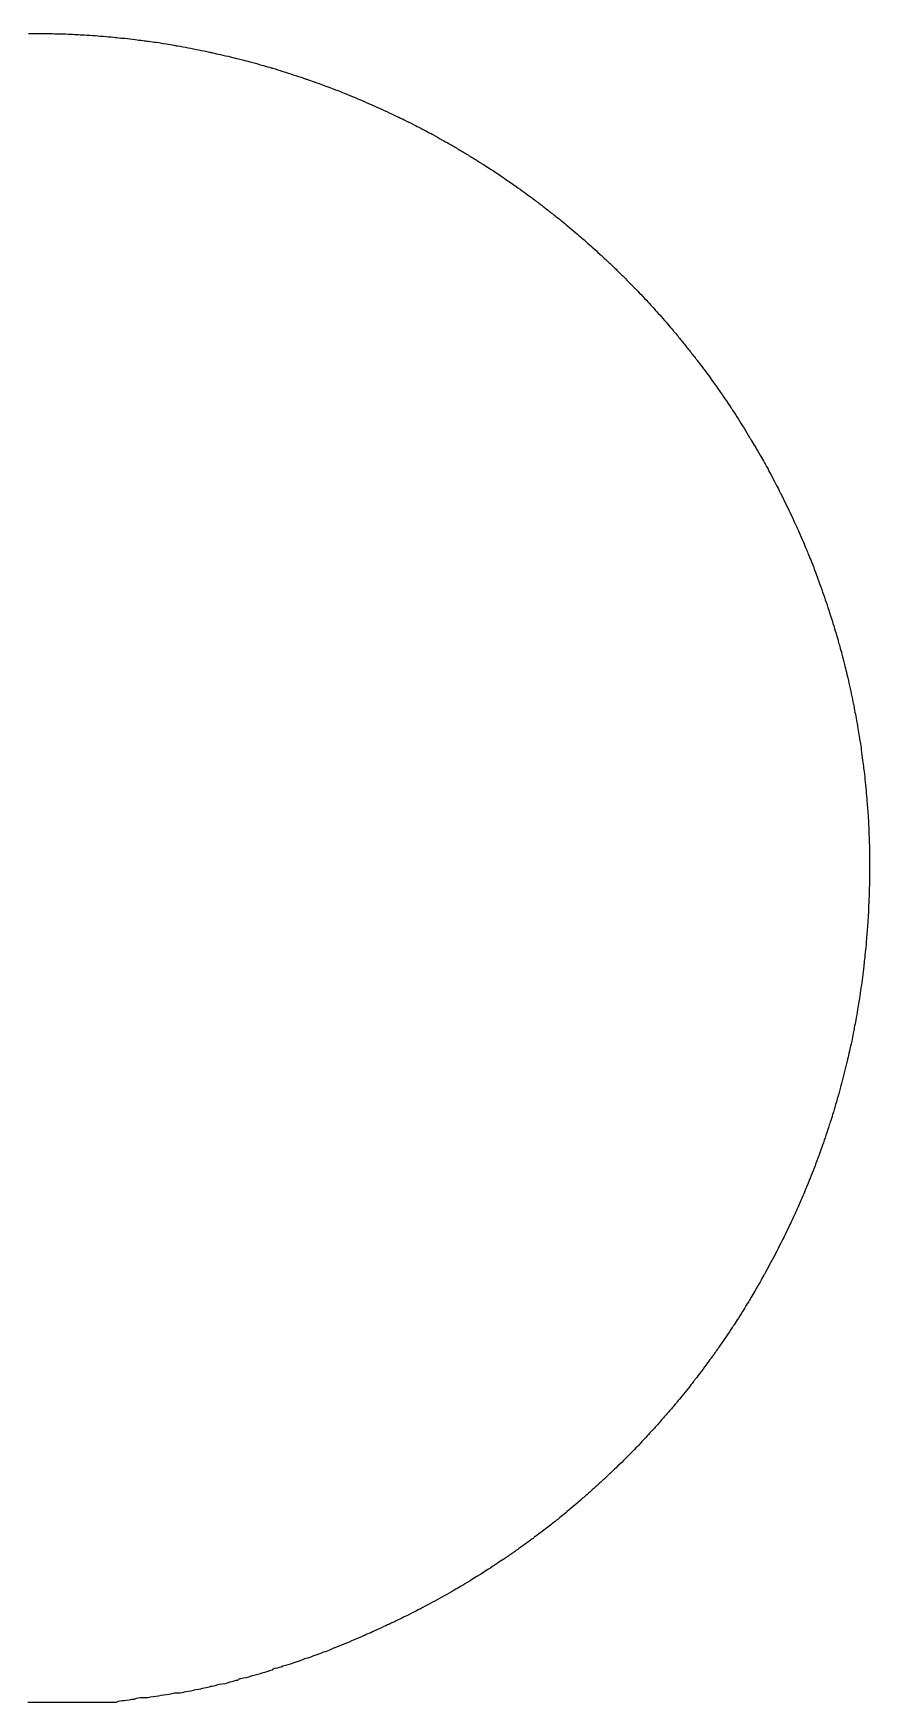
# Model space of a CAD drawing. Extents: x -49 to 228, y 26 to 250.
# Drawn here: x 81.066 to 82.563, y 30.906 to 33.898 of the extents above; entities that cross this region are included whole.
import ezdxf

# ---------------------------------------------------------------- set-up
doc = ezdxf.new("R2010")
doc.units = 0
doc.layers.add('Ebene_1', color=7, linetype='CONTINUOUS')

msp = doc.modelspace()

# ---------------------------------------------------------------- linework, layer by layer
at = {"layer": 'Ebene_1', "color": 1}
for points in [[(81.056985, 33.898003), (81.06315, 33.898082), (81.069288, 33.898175), (81.075453, 33.898108)], [(81.075453, 33.898108), (81.080189, 33.898058), (81.084925, 33.897918), (81.089661, 33.897844)], [(81.089661, 33.897844), (81.092969, 33.897772), (81.096276, 33.897717), (81.09961, 33.897685)], [(81.09961, 33.897685), (81.104346, 33.89764), (81.109055, 33.897645), (81.113791, 33.897526)], [(81.113791, 33.897526), (81.119956, 33.89737), (81.126095, 33.896997), (81.132259, 33.896733)], [(81.132259, 33.896733), (81.136995, 33.896487), (81.141731, 33.896203), (81.146441, 33.895939)], [(81.146441, 33.895939), (81.148293, 33.895844), (81.150225, 33.895746), (81.152103, 33.895674)], [(81.152103, 33.895674), (81.158506, 33.89541), (81.164882, 33.894881), (81.171285, 33.894616)], [(81.171285, 33.894616), (81.177662, 33.894087), (81.184038, 33.893558), (81.190415, 33.893028)], [(81.190415, 33.893028), (81.196765, 33.892499), (81.203141, 33.89197), (81.209491, 33.891176)], [(81.209491, 33.891176), (81.211343, 33.890994), (81.213275, 33.890912), (81.215153, 33.890647)], [(81.215153, 33.890647), (81.219863, 33.890118), (81.224572, 33.889589), (81.229282, 33.889324)], [(81.229282, 33.889324), (81.235394, 33.888795), (81.241532, 33.888001), (81.247644, 33.887208)], [(81.247644, 33.887208), (81.252327, 33.886678), (81.25701, 33.885885), (81.261693, 33.885356)], [(81.261693, 33.885356), (81.264974, 33.884826), (81.268255, 33.884562), (81.271562, 33.884033)], [(81.271562, 33.884033), (81.276272, 33.883503), (81.280982, 33.88271), (81.285665, 33.882181)], [(81.285665, 33.882181), (81.29175, 33.881387), (81.297809, 33.880328), (81.303868, 33.879244)], [(81.303868, 33.879244), (81.308525, 33.87845), (81.313208, 33.877656), (81.317865, 33.876862)], [(81.317865, 33.876862), (81.319717, 33.876598), (81.321595, 33.876333), (81.323474, 33.875804)], [(81.323474, 33.875804), (81.329877, 33.874746), (81.336253, 33.873423), (81.34263, 33.872338)], [(81.34263, 33.872338), (81.349006, 33.871015), (81.355382, 33.869957), (81.361732, 33.868634)], [(81.361732, 33.868634), (81.368082, 33.867311), (81.374432, 33.865988), (81.380756, 33.864665)], [(81.380756, 33.864665), (81.382608, 33.864136), (81.384513, 33.863871), (81.386392, 33.863342)], [(81.386392, 33.863342), (81.391101, 33.862284), (81.395784, 33.861226), (81.400467, 33.860194)], [(81.400467, 33.860194), (81.406579, 33.858871), (81.412665, 33.857442), (81.41875, 33.85596)], [(81.41875, 33.85596), (81.423407, 33.854902), (81.428037, 33.853579), (81.432667, 33.852415)], [(81.432667, 33.852415), (81.435922, 33.851621), (81.439176, 33.850827), (81.44243, 33.850034)], [(81.44243, 33.850034), (81.447087, 33.848975), (81.451744, 33.847652), (81.456374, 33.846435)], [(81.456374, 33.846435), (81.462433, 33.844848), (81.468439, 33.843075), (81.474445, 33.841355)], [(81.474445, 33.841355), (81.479075, 33.840032), (81.483679, 33.838683), (81.488309, 33.837334)], [(81.488309, 33.837334), (81.490161, 33.836804), (81.492013, 33.836275), (81.493839, 33.835746)], [(81.493839, 33.835746), (81.500057, 33.833894), (81.506221, 33.831989), (81.512413, 33.830058)], [(81.512413, 33.830058), (81.518604, 33.828206), (81.524795, 33.826168), (81.53096, 33.824131)], [(81.53096, 33.824131), (81.537125, 33.822014), (81.54329, 33.82003), (81.549428, 33.81794)], [(81.549428, 33.81794), (81.55128, 33.817411), (81.553079, 33.816617), (81.554878, 33.816088)], [(81.554878, 33.816088), (81.559429, 33.8145), (81.563953, 33.812939), (81.568478, 33.811352)], [(81.568478, 33.811352), (81.574378, 33.809235), (81.580252, 33.807224), (81.586099, 33.805028)], [(81.586099, 33.805028), (81.590597, 33.803441), (81.595095, 33.801615), (81.599566, 33.799869)], [(81.599566, 33.799869), (81.602688, 33.798546), (81.605837, 33.797487), (81.608986, 33.79627)], [(81.608986, 33.79627), (81.613457, 33.794683), (81.617955, 33.792884), (81.6224, 33.791111)], [(81.6224, 33.791111), (81.628221, 33.78873), (81.633962, 33.786375), (81.63973, 33.783941)], [(81.63973, 33.783941), (81.644175, 33.782089), (81.648594, 33.78021), (81.653012, 33.778305)], [(81.653012, 33.778305), (81.654864, 33.777511), (81.656558, 33.776718), (81.658304, 33.775924)], [(81.658304, 33.775924), (81.664257, 33.773278), (81.67021, 33.770764), (81.676137, 33.768145)], [(81.676137, 33.768145), (81.682063, 33.765499), (81.687964, 33.762827), (81.693864, 33.760128)], [(81.693864, 33.760128), (81.699764, 33.757403), (81.705638, 33.754678), (81.711485, 33.751873)], [(81.711485, 33.751873), (81.713337, 33.751079), (81.714951, 33.750286), (81.716671, 33.749492)], [(81.716671, 33.749492), (81.720984, 33.747375), (81.725296, 33.745312), (81.729609, 33.743195)], [(81.729609, 33.743195), (81.735218, 33.740443), (81.740854, 33.737718), (81.74641, 33.734887)], [(81.74641, 33.734887), (81.750696, 33.73277), (81.75493, 33.730442), (81.75919, 33.728167)], [(81.75919, 33.728167), (81.762153, 33.726579), (81.765143, 33.725044), (81.768106, 33.723483)], [(81.768106, 33.723483), (81.772366, 33.721367), (81.776626, 33.719065), (81.780832, 33.716763)], [(81.780832, 33.716763), (81.786336, 33.7138), (81.79176, 33.710731), (81.797184, 33.707661)], [(81.797184, 33.707661), (81.801364, 33.70528), (81.805545, 33.702925), (81.809725, 33.700544)], [(81.809725, 33.700544), (81.811312, 33.699486), (81.813059, 33.698692), (81.814726, 33.69766)], [(81.814726, 33.69766), (81.820361, 33.694406), (81.825944, 33.691125), (81.831527, 33.687791)], [(81.831527, 33.687791), (81.837109, 33.684484), (81.842639, 33.681124), (81.848169, 33.677737)], [(81.848169, 33.677737), (81.853672, 33.67435), (81.859176, 33.670937), (81.864652, 33.667471)], [(81.864652, 33.667471), (81.86624, 33.666413), (81.867907, 33.665354), (81.869521, 33.664376)], [(81.869521, 33.664376), (81.873569, 33.66173), (81.877617, 33.65919), (81.881665, 33.656623)], [(81.881665, 33.656623), (81.88693, 33.653263), (81.892196, 33.649903), (81.897381, 33.64641)], [(81.897381, 33.64641), (81.901377, 33.643738), (81.905292, 33.64096), (81.909235, 33.638208)], [(81.909235, 33.638208), (81.911986, 33.636356), (81.914765, 33.634398), (81.917543, 33.632493)], [(81.917543, 33.632493), (81.921511, 33.629794), (81.92548, 33.627096), (81.929422, 33.624344)], [(81.929422, 33.624344), (81.934529, 33.620746), (81.939582, 33.617068), (81.944636, 33.613364)], [(81.944636, 33.613364), (81.948499, 33.610506), (81.952388, 33.607675), (81.956251, 33.604818)], [(81.956251, 33.604818), (81.957839, 33.603759), (81.95932, 33.602437), (81.960881, 33.601378)], [(81.960881, 33.601378), (81.966067, 33.597489), (81.97128, 33.593599), (81.976439, 33.589657)], [(81.976439, 33.589657), (81.981598, 33.585715), (81.986705, 33.581746), (81.991811, 33.577724)], [(81.991811, 33.577724), (81.996918, 33.573729), (82.001998, 33.569681), (82.007025, 33.565607)], [(82.007025, 33.565607), (82.008612, 33.564284), (82.010015, 33.563225), (82.011496, 33.561982)], [(82.011496, 33.561982), (82.015227, 33.558939), (82.018931, 33.555896), (82.022635, 33.552854)], [(82.022635, 33.552854), (82.027477, 33.548885), (82.032319, 33.544916), (82.037055, 33.540868)], [(82.037055, 33.540868), (82.040706, 33.537746), (82.044278, 33.534571), (82.047876, 33.531396)], [(82.047876, 33.531396), (82.050522, 33.529279), (82.05293, 33.526951), (82.05547, 33.524755)], [(82.05547, 33.524755), (82.059095, 33.52158), (82.06272, 33.518431), (82.066318, 33.51523)], [(82.066318, 33.51523), (82.070975, 33.511076), (82.075552, 33.506816), (82.080129, 33.502556)], [(82.080129, 33.502556), (82.083648, 33.499302), (82.087167, 33.496021), (82.090686, 33.492767)], [(82.090686, 33.492767), (82.092009, 33.491444), (82.093491, 33.490121), (82.094893, 33.488824)], [(82.094893, 33.488824), (82.099629, 33.484379), (82.104312, 33.479882), (82.108969, 33.475357)], [(82.108969, 33.475357), (82.113625, 33.470833), (82.118256, 33.466282), (82.122833, 33.461705)], [(82.122833, 33.461705), (82.127437, 33.457127), (82.131987, 33.452497), (82.136538, 33.447867)], [(82.136538, 33.447867), (82.137861, 33.446544), (82.139211, 33.445115), (82.14056, 33.443739)], [(82.14056, 33.443739), (82.14392, 33.4403), (82.147227, 33.43686), (82.150561, 33.433394)], [(82.150561, 33.433394), (82.1549, 33.428896), (82.15924, 33.424425), (82.163473, 33.419821)], [(82.163473, 33.419821), (82.166754, 33.416276), (82.169955, 33.412677), (82.173157, 33.409106)], [(82.173157, 33.409106), (82.175273, 33.406724), (82.177655, 33.404105), (82.17993, 33.401618)], [(82.17993, 33.401618), (82.183158, 33.398072), (82.186386, 33.394527), (82.189561, 33.390955)], [(82.189561, 33.390955), (82.193715, 33.386272), (82.197763, 33.381509), (82.201811, 33.376747)], [(82.201811, 33.376747), (82.204933, 33.373096), (82.208055, 33.369444), (82.211151, 33.365767)], [(82.211151, 33.365767), (82.212474, 33.364179), (82.213532, 33.36283), (82.214881, 33.361375)], [(82.214881, 33.361375), (82.219009, 33.35648), (82.223057, 33.351559), (82.227079, 33.346584)], [(82.227079, 33.346584), (82.2311, 33.341637), (82.235122, 33.336636), (82.239091, 33.331636)], [(82.239091, 33.331636), (82.24306, 33.326635), (82.246975, 33.321608), (82.250891, 33.316528)], [(82.250891, 33.316528), (82.25195, 33.31494), (82.253272, 33.313538), (82.254357, 33.31203)], [(82.254357, 33.31203), (82.257241, 33.308273), (82.260099, 33.304489), (82.262983, 33.300732)], [(82.262983, 33.300732), (82.266713, 33.295837), (82.270417, 33.290943), (82.274042, 33.285968)], [(82.274042, 33.285968), (82.27682, 33.282132), (82.279546, 33.278269), (82.282297, 33.27438)], [(82.282297, 33.27438), (82.284149, 33.271681), (82.286134, 33.268982), (82.288065, 33.266257)], [(82.288065, 33.266257), (82.290817, 33.262394), (82.293621, 33.258558), (82.29632, 33.254668)], [(82.29632, 33.254668), (82.299839, 33.249641), (82.303252, 33.244508), (82.306665, 33.239402)], [(82.306665, 33.239402), (82.309311, 33.235459), (82.311931, 33.231544), (82.31455, 33.227601)], [(82.31455, 33.227601), (82.315608, 33.226014), (82.316667, 33.224453), (82.317672, 33.222865)], [(82.317672, 33.222865), (82.321191, 33.217521), (82.324657, 33.21215), (82.328097, 33.206779)], [(82.328097, 33.206779), (82.331536, 33.201381), (82.334949, 33.195984), (82.33831, 33.190533)], [(82.33831, 33.190533), (82.34167, 33.185109), (82.34503, 33.179659), (82.348311, 33.174182)], [(82.348311, 33.174182), (82.349369, 33.172594), (82.350163, 33.170928), (82.351248, 33.169314)], [(82.351248, 33.169314), (82.353629, 33.165239), (82.35609, 33.161164), (82.358497, 33.15709)], [(82.358497, 33.15709), (82.361646, 33.151798), (82.364794, 33.14648), (82.367811, 33.141136)], [(82.367811, 33.141136), (82.370192, 33.137008), (82.372361, 33.132854), (82.374637, 33.1287)], [(82.374637, 33.1287), (82.376224, 33.12579), (82.377812, 33.122879), (82.379426, 33.119995)], [(82.379426, 33.119995), (82.381807, 33.115841), (82.384056, 33.111714), (82.386305, 33.10756)], [(82.386305, 33.10756), (82.389242, 33.102136), (82.392046, 33.096659), (82.394851, 33.091182)], [(82.394851, 33.091182), (82.396968, 33.086975), (82.399164, 33.082768), (82.401307, 33.078562)], [(82.401307, 33.078562), (82.402101, 33.076974), (82.402894, 33.075201), (82.403953, 33.073508)], [(82.403953, 33.073508), (82.40681, 33.067793), (82.409641, 33.062078), (82.412446, 33.056337)], [(82.412446, 33.056337), (82.41525, 33.050595), (82.418028, 33.044827), (82.420754, 33.039033)], [(82.420754, 33.039033), (82.423479, 33.033265), (82.426151, 33.027471), (82.428797, 33.02165)], [(82.428797, 33.02165), (82.429591, 33.019798), (82.430385, 33.01821), (82.431178, 33.01649)], [(82.431178, 33.01649), (82.43303, 33.012178), (82.435068, 33.007838), (82.436999, 33.003526)], [(82.436999, 33.003526), (82.439645, 32.99789), (82.442079, 32.992281), (82.44446, 32.986592)], [(82.44446, 32.986592), (82.446312, 32.982227), (82.448059, 32.977835), (82.449858, 32.973443)], [(82.449858, 32.973443), (82.451181, 32.970373), (82.452239, 32.967304), (82.453641, 32.964262)], [(82.453641, 32.964262), (82.455493, 32.959896), (82.457293, 32.95553), (82.459039, 32.951138)], [(82.459039, 32.951138), (82.46142, 32.945423), (82.463457, 32.939655), (82.465601, 32.933887)], [(82.465601, 32.933887), (82.467188, 32.929442), (82.468908, 32.924997), (82.470575, 32.920579)], [(82.470575, 32.920579), (82.471104, 32.918727), (82.471898, 32.917007), (82.472427, 32.915234)], [(82.472427, 32.915234), (82.474543, 32.909149), (82.476872, 32.903037), (82.479015, 32.896925)], [(82.479015, 32.896925), (82.481132, 32.890813), (82.483275, 32.884675), (82.485312, 32.87851)], [(82.485312, 32.87851), (82.487429, 32.872372), (82.489387, 32.866207), (82.491371, 32.860042)], [(82.491371, 32.860042), (82.4919, 32.85819), (82.492429, 32.856391), (82.493223, 32.854565)], [(82.493223, 32.854565), (82.494546, 32.849988), (82.496107, 32.845411), (82.497562, 32.840807)], [(82.497562, 32.840807), (82.499414, 32.834854), (82.501346, 32.828874), (82.503092, 32.822868)], [(82.503092, 32.822868), (82.504415, 32.818264), (82.505738, 32.813608), (82.506928, 32.808978)], [(82.506928, 32.808978), (82.507722, 32.80575), (82.508781, 32.802495), (82.509627, 32.799267)], [(82.509627, 32.799267), (82.51095, 32.794637), (82.512273, 32.790033), (82.513517, 32.785403)], [(82.513517, 32.785403), (82.515104, 32.779371), (82.516612, 32.773312), (82.51812, 32.767253)], [(82.51812, 32.767253), (82.519179, 32.76257), (82.520502, 32.757913), (82.521533, 32.75323)], [(82.521533, 32.75323), (82.522063, 32.751378), (82.522327, 32.749473), (82.522856, 32.747621)], [(82.522856, 32.747621), (82.524444, 32.741324), (82.52582, 32.735), (82.527222, 32.728677)], [(82.527222, 32.728677), (82.528545, 32.722353), (82.530027, 32.716003), (82.53135, 32.709653)], [(82.53135, 32.709653), (82.532672, 32.703303), (82.533995, 32.696927), (82.535212, 32.69055)], [(82.535212, 32.69055), (82.535477, 32.688698), (82.536006, 32.686793), (82.536271, 32.684914)], [(82.536271, 32.684914), (82.537065, 32.680205), (82.538123, 32.675495), (82.53897, 32.670759)], [(82.53897, 32.670759), (82.540028, 32.664621), (82.541351, 32.658483), (82.542356, 32.652318)], [(82.542356, 32.652318), (82.54315, 32.647582), (82.543944, 32.642846), (82.544473, 32.63811)], [(82.544473, 32.63811), (82.545002, 32.634776), (82.545531, 32.631469), (82.54606, 32.628161)], [(82.54606, 32.628161), (82.546854, 32.623425), (82.547648, 32.618689), (82.548177, 32.613927)], [(82.548177, 32.613927), (82.548971, 32.607736), (82.549765, 32.601544), (82.550558, 32.595353)], [(82.550558, 32.595353), (82.551087, 32.590591), (82.551881, 32.585802), (82.55241, 32.581039)], [(82.55241, 32.581039), (82.552648, 32.579187), (82.55294, 32.577203), (82.553204, 32.575298)], [(82.553204, 32.575298), (82.553998, 32.568842), (82.554792, 32.562386), (82.555321, 32.55593)], [(82.555321, 32.55593), (82.55585, 32.549474), (82.556644, 32.543045), (82.557173, 32.536589)], [(82.557173, 32.536589), (82.557702, 32.530133), (82.558231, 32.523677), (82.55876, 32.517248)], [(82.55876, 32.517248), (82.558916, 32.515396), (82.559025, 32.513412), (82.55929, 32.51148)], [(82.55929, 32.51148), (82.559554, 32.506691), (82.560083, 32.501876), (82.560348, 32.497087)], [(82.560348, 32.497087), (82.560877, 32.490843), (82.561142, 32.484625), (82.561406, 32.478381)], [(82.561406, 32.478381), (82.561618, 32.473592), (82.561671, 32.468776), (82.561935, 32.463987)], [(82.561935, 32.463987), (82.562041, 32.460627), (82.562166, 32.457267), (82.5622, 32.453907)], [(82.5622, 32.453907), (82.562404, 32.449118), (82.562729, 32.444329), (82.562729, 32.439513)], [(82.562729, 32.439513), (82.562928, 32.433269), (82.562967, 32.426999), (82.562994, 32.420754)], [(82.563115, 32.40054), (82.563118, 32.39419), (82.563068, 32.387576), (82.56298, 32.381226)], [(82.562994, 32.420754), (82.563033, 32.415966), (82.563078, 32.41115), (82.5631, 32.406361)], [(82.5631, 32.406361), (82.56311, 32.403715), (82.563115, 32.402657), (82.563115, 32.40054)], [(82.56298, 32.381226), (82.562891, 32.374611), (82.562764, 32.368261), (82.562451, 32.361647)], [(82.561658, 32.342332), (82.561589, 32.339686), (82.561523, 32.338628), (82.561451, 32.336511)], [(82.562451, 32.361647), (82.562258, 32.355297), (82.561922, 32.348682), (82.561658, 32.342332)], [(82.560922, 32.322224), (82.560657, 32.315874), (82.560393, 32.309788), (82.559864, 32.303438)], [(82.561451, 32.336511), (82.561274, 32.331749), (82.561187, 32.326986), (82.560922, 32.322224)], [(82.558541, 32.289151), (82.558276, 32.285711), (82.558012, 32.282536), (82.557747, 32.279097)], [(82.559864, 32.303438), (82.559599, 32.298676), (82.55907, 32.293913), (82.558541, 32.289151)], [(82.556689, 32.264809), (82.55616, 32.258459), (82.555366, 32.252374), (82.554837, 32.246288)], [(82.557747, 32.279097), (82.557482, 32.274334), (82.556953, 32.269572), (82.556689, 32.264809)], [(82.55272, 32.22618), (82.551926, 32.21983), (82.551132, 32.213215), (82.550339, 32.206865)], [(82.553249, 32.232001), (82.553037, 32.229355), (82.55272, 32.228297), (82.55272, 32.22618)], [(82.554837, 32.246288), (82.554307, 32.241526), (82.553778, 32.236763), (82.553249, 32.232001)], [(82.550339, 32.206865), (82.549545, 32.200515), (82.548487, 32.193901), (82.547693, 32.187551)], [(82.544015, 32.16268), (82.543221, 32.157917), (82.542428, 32.153155), (82.541634, 32.148392)], [(82.544809, 32.168236), (82.544544, 32.16559), (82.54428, 32.164532), (82.544015, 32.16268)], [(82.547693, 32.187551), (82.546899, 32.181201), (82.545841, 32.174586), (82.544809, 32.168236)], [(82.541634, 32.148392), (82.540576, 32.142307), (82.539517, 32.135957), (82.538459, 32.129872)], [(82.533802, 32.106059), (82.533008, 32.101297), (82.53195, 32.096534), (82.531051, 32.092036)], [(82.535654, 32.115849), (82.535125, 32.112409), (82.534331, 32.109234), (82.533802, 32.106059)], [(82.538459, 32.129872), (82.537665, 32.125109), (82.536607, 32.120347), (82.535654, 32.115849)], [(82.52695, 32.07378), (82.525891, 32.069017), (82.524833, 32.064519), (82.523695, 32.059757)], [(82.531051, 32.092036), (82.529728, 32.085951), (82.528352, 32.079865), (82.52695, 32.07378)], [(82.522372, 32.054201), (82.520785, 32.047851), (82.51933, 32.041501), (82.517768, 32.035151)], [(82.523695, 32.059757), (82.523166, 32.057111), (82.522901, 32.056053), (82.522372, 32.054201)], [(82.5129, 32.016365), (82.511313, 32.010015), (82.509513, 32.00393), (82.507767, 31.99758)], [(82.517768, 32.035151), (82.516181, 32.028801), (82.514567, 32.022451), (82.5129, 32.016365)], [(82.50618, 31.992024), (82.504857, 31.987261), (82.503534, 31.982763), (82.502211, 31.978265)], [(82.507767, 31.99758), (82.507238, 31.994934), (82.506709, 31.993876), (82.50618, 31.992024)], [(82.496893, 31.960274), (82.49557, 31.955776), (82.493956, 31.951013), (82.492474, 31.946515)], [(82.502211, 31.978265), (82.500359, 31.97218), (82.498745, 31.966359), (82.496893, 31.960274)], [(82.48496, 31.923232), (82.483108, 31.917411), (82.480912, 31.911326), (82.478795, 31.905505)], [(82.489379, 31.93699), (82.487791, 31.932492), (82.486468, 31.92773), (82.48496, 31.923232)], [(82.492474, 31.946515), (82.491416, 31.94334), (82.490358, 31.940165), (82.489379, 31.93699)], [(82.473927, 31.892011), (82.473398, 31.889365), (82.472604, 31.888307), (82.472075, 31.886719)], [(82.478795, 31.905505), (82.477208, 31.901007), (82.475567, 31.896509), (82.473927, 31.892011)], [(82.465381, 31.868728), (82.463, 31.862642), (82.460804, 31.856822), (82.458475, 31.851001)], [(82.472075, 31.886719), (82.469958, 31.880634), (82.467656, 31.874813), (82.465381, 31.868728)], [(82.451332, 31.833274), (82.450538, 31.830628), (82.450009, 31.829834), (82.449215, 31.827982)], [(82.458475, 31.851001), (82.456094, 31.844915), (82.453766, 31.839094), (82.451332, 31.833274)], [(82.443738, 31.815017), (82.441357, 31.809461), (82.438976, 31.80364), (82.436462, 31.798084)], [(82.449215, 31.827982), (82.447363, 31.823749), (82.445564, 31.819251), (82.443738, 31.815017)], [(82.426434, 31.776124), (82.424582, 31.77189), (82.422571, 31.767392), (82.420561, 31.763159)], [(82.430562, 31.785119), (82.429239, 31.782209), (82.42781, 31.779034), (82.426434, 31.776124)], [(82.436462, 31.798084), (82.43461, 31.793851), (82.432546, 31.789353), (82.430562, 31.785119)], [(82.412464, 31.74649), (82.410348, 31.742257), (82.408257, 31.738024), (82.406167, 31.73379)], [(82.420561, 31.763159), (82.417915, 31.757603), (82.41519, 31.752047), (82.412464, 31.74649)], [(82.403521, 31.728763), (82.400664, 31.722942), (82.397753, 31.717386), (82.39479, 31.711565)], [(82.406167, 31.73379), (82.405373, 31.731144), (82.40458, 31.730351), (82.403521, 31.728763)], [(82.385821, 31.694632), (82.382805, 31.689076), (82.379735, 31.683255), (82.37664, 31.677699)], [(82.39479, 31.711565), (82.391853, 31.706009), (82.388863, 31.700188), (82.385821, 31.694632)], [(82.366956, 31.660236), (82.36394, 31.654944), (82.36095, 31.649388), (82.357828, 31.644097)], [(82.373888, 31.672672), (82.371507, 31.668438), (82.369284, 31.664469), (82.366956, 31.660236)], [(82.37664, 31.677699), (82.375846, 31.675053), (82.374788, 31.674524), (82.373888, 31.672672)], [(82.345366, 31.623459), (82.342985, 31.61949), (82.340498, 31.615257), (82.338011, 31.611288)], [(82.350499, 31.631926), (82.348647, 31.629015), (82.347059, 31.626369), (82.345366, 31.623459)], [(82.357828, 31.644097), (82.355447, 31.640128), (82.35296, 31.635894), (82.350499, 31.631926)], [(82.328089, 31.595678), (82.325443, 31.591709), (82.322956, 31.58774), (82.320363, 31.583772)], [(82.338011, 31.611288), (82.334783, 31.605997), (82.331422, 31.600969), (82.328089, 31.595678)], [(82.306605, 31.563134), (82.303033, 31.557842), (82.299408, 31.552551), (82.295757, 31.547259)], [(82.317241, 31.579009), (82.313722, 31.573717), (82.310176, 31.568426), (82.306605, 31.563134)], [(82.320363, 31.583772), (82.319305, 31.581126), (82.318246, 31.580597), (82.317241, 31.579009)], [(82.295757, 31.547259), (82.292105, 31.541967), (82.288428, 31.536676), (82.284723, 31.531649)], [(82.273108, 31.515509), (82.26951, 31.510482), (82.265912, 31.505455), (82.262207, 31.500692)], [(82.281416, 31.526886), (82.278665, 31.523182), (82.27586, 31.519213), (82.273108, 31.515509)], [(82.284723, 31.531649), (82.283665, 31.529003), (82.282607, 31.528474), (82.281416, 31.526886)], [(82.247417, 31.481378), (82.244533, 31.477674), (82.241676, 31.473969), (82.238739, 31.470265)], [(82.253503, 31.489315), (82.251386, 31.486669), (82.249428, 31.484024), (82.247417, 31.481378)], [(82.262207, 31.500692), (82.25935, 31.496988), (82.256413, 31.493284), (82.253503, 31.489315)], [(82.218075, 31.44513), (82.216752, 31.442484), (82.215694, 31.442219), (82.21445, 31.440632)], [(82.227097, 31.455978), (82.224081, 31.452274), (82.221091, 31.448569), (82.218075, 31.44513)], [(82.238739, 31.470265), (82.234929, 31.465503), (82.231013, 31.46074), (82.227097, 31.455978)], [(82.20183, 31.425815), (82.197596, 31.420788), (82.193336, 31.416026), (82.18905, 31.411263)], [(82.21445, 31.440632), (82.21027, 31.435605), (82.206063, 31.430578), (82.20183, 31.425815)], [(82.172223, 31.392478), (82.168968, 31.389038), (82.165714, 31.385334), (82.16246, 31.381894)], [(82.176112, 31.396711), (82.174789, 31.394065), (82.173466, 31.393801), (82.172223, 31.392478)], [(82.18905, 31.411263), (82.184764, 31.406236), (82.180478, 31.401474), (82.176112, 31.396711)], [(82.139626, 31.357817), (82.137245, 31.355172), (82.134916, 31.353055), (82.132562, 31.350674)], [(82.149707, 31.368136), (82.146373, 31.364697), (82.142986, 31.361257), (82.139626, 31.357817)], [(82.16246, 31.381894), (82.158226, 31.377397), (82.154019, 31.372634), (82.149707, 31.368136)], [(82.10904, 31.32739), (82.105574, 31.323951), (82.102108, 31.320776), (82.098616, 31.317336)], [(82.122455, 31.340355), (82.118036, 31.335857), (82.113538, 31.331624), (82.10904, 31.32739)], [(82.132562, 31.350674), (82.129201, 31.347234), (82.125868, 31.343794), (82.122455, 31.340355)], [(82.080174, 31.300138), (82.075412, 31.29564), (82.070596, 31.291407), (82.065781, 31.287174)], [(82.094435, 31.313367), (82.089726, 31.308869), (82.084963, 31.304372), (82.080174, 31.300138)], [(82.098616, 31.317336), (82.097293, 31.317336), (82.095837, 31.31469), (82.094435, 31.313367)], [(82.04689, 31.270505), (82.043265, 31.26733), (82.039613, 31.264155), (82.035962, 31.26098)], [(82.051229, 31.274209), (82.049906, 31.274209), (82.048345, 31.271563), (82.04689, 31.270505)], [(82.065781, 31.287174), (82.060965, 31.28294), (82.056097, 31.278442), (82.051229, 31.274209)], [(82.002598, 31.233463), (81.998868, 31.230553), (81.995137, 31.227378), (81.991353, 31.224467)], [(82.010456, 31.239813), (82.007811, 31.237167), (82.005218, 31.23558), (82.002598, 31.233463)], [(82.021648, 31.248809), (82.017944, 31.245634), (82.014187, 31.242724), (82.010456, 31.239813)], [(82.035962, 31.26098), (82.031226, 31.257011), (82.026464, 31.252778), (82.021648, 31.248809)], [(81.965001, 31.204359), (81.963413, 31.204359), (81.961932, 31.201713), (81.960371, 31.200919)], [(81.97651, 31.21309), (81.972674, 31.21018), (81.968837, 31.207269), (81.965001, 31.204359)], [(81.991353, 31.224467), (81.986459, 31.220499), (81.981485, 31.216794), (81.97651, 31.21309)], [(81.928885, 31.178165), (81.923594, 31.174461), (81.918276, 31.170757), (81.912931, 31.167053)], [(81.944707, 31.189542), (81.939469, 31.185838), (81.934177, 31.181869), (81.928885, 31.178165)], [(81.960371, 31.200919), (81.955185, 31.196951), (81.949973, 31.193247), (81.944707, 31.189542)], [(81.880625, 31.145622), (81.876577, 31.142976), (81.872503, 31.140594), (81.868402, 31.137949)], [(81.896236, 31.15594), (81.89105, 31.152501), (81.885891, 31.149061), (81.880625, 31.145622)], [(81.908168, 31.163878), (81.9042, 31.161232), (81.900231, 31.158586), (81.896236, 31.15594)], [(81.912931, 31.167053), (81.911343, 31.167053), (81.909756, 31.164407), (81.908168, 31.163878)], [(81.831625, 31.115459), (81.827471, 31.112813), (81.823343, 31.110432), (81.819189, 31.108051)], [(81.847711, 31.124984), (81.842393, 31.121809), (81.836996, 31.118634), (81.831625, 31.115459)], [(81.859882, 31.132657), (81.855834, 31.130011), (81.851812, 31.12763), (81.847711, 31.124984)], [(81.868402, 31.137949), (81.865544, 31.135303), (81.862713, 31.134244), (81.859882, 31.132657)], [(81.780216, 31.086355), (81.774527, 31.08318), (81.768812, 31.080269), (81.763071, 31.077094)], [(81.797255, 31.095615), (81.791593, 31.09244), (81.785931, 31.089265), (81.780216, 31.086355)], [(81.814188, 31.10514), (81.808579, 31.101965), (81.802917, 31.09879), (81.797255, 31.095615)], [(81.819189, 31.108051), (81.817602, 31.108051), (81.815855, 31.105405), (81.814188, 31.10514)], [(81.728411, 31.059367), (81.724098, 31.056722), (81.719785, 31.055134), (81.715446, 31.053282)], [(81.745132, 31.067834), (81.739576, 31.064924), (81.73402, 31.062013), (81.728411, 31.059367)], [(81.757965, 31.074449), (81.753678, 31.071803), (81.749418, 31.069951), (81.745132, 31.067834)], [(81.763071, 31.077094), (81.761483, 31.077094), (81.759658, 31.074449), (81.757965, 31.074449)], [(81.657714, 31.026559), (81.651761, 31.023913), (81.645781, 31.021532), (81.639775, 31.018886)], [(81.663006, 31.029205), (81.661153, 31.029205), (81.659487, 31.026559), (81.657714, 31.026559)], [(81.676208, 31.035026), (81.67179, 31.03238), (81.667398, 31.031057), (81.663006, 31.029205)], [(81.693327, 31.042699), (81.687665, 31.040053), (81.681923, 31.037672), (81.676208, 31.035026)], [(81.706344, 31.049049), (81.702005, 31.046403), (81.697692, 31.044815), (81.693327, 31.042699)], [(81.715446, 31.053282), (81.712403, 31.050636), (81.709387, 31.050372), (81.706344, 31.049049)], [(81.584768, 30.996661), (81.578921, 30.994015), (81.573074, 30.992163), (81.5672, 30.990047)], [(81.598262, 31.001688), (81.593764, 30.999042), (81.589266, 30.998249), (81.584768, 30.996661)], [(81.60366, 31.004334), (81.601807, 31.004334), (81.600061, 31.001688), (81.598262, 31.001688)], [(81.621757, 31.011478), (81.615751, 31.008832), (81.609718, 31.006715), (81.60366, 31.004334)], [(81.639775, 31.018886), (81.633796, 31.01624), (81.62779, 31.013859), (81.621757, 31.011478)], [(81.493196, 30.964911), (81.486978, 30.962265), (81.480734, 30.961207), (81.47449, 30.959355)], [(81.498699, 30.967557), (81.496847, 30.967557), (81.495022, 30.967557), (81.493196, 30.964911)], [(81.512458, 30.97179), (81.50788, 30.969144), (81.503277, 30.96888), (81.498699, 30.967557)], [(81.530343, 30.977347), (81.524417, 30.974701), (81.518437, 30.973642), (81.512458, 30.97179)], [(81.543996, 30.982109), (81.539445, 30.979463), (81.534921, 30.978934), (81.530343, 30.977347)], [(81.553547, 30.985284), (81.550372, 30.985284), (81.547171, 30.982638), (81.543996, 30.982109)], [(81.5672, 30.990047), (81.562676, 30.987401), (81.558098, 30.986872), (81.553547, 30.985284)], [(81.385034, 30.935542), (81.381753, 30.935542), (81.378473, 30.932897), (81.375165, 30.932897)], [(81.399137, 30.938717), (81.394453, 30.938717), (81.389744, 30.936072), (81.385034, 30.935542)], [(81.417366, 30.942951), (81.411307, 30.940305), (81.405222, 30.94004), (81.399137, 30.938717)], [(81.431336, 30.94639), (81.42668, 30.94639), (81.422023, 30.943744), (81.417366, 30.942951)], [(81.436919, 30.949036), (81.435067, 30.949036), (81.433215, 30.949036), (81.431336, 30.94639)], [(81.455731, 30.954063), (81.449487, 30.951417), (81.443216, 30.950624), (81.436919, 30.949036)], [(81.47449, 30.959355), (81.468246, 30.956709), (81.462002, 30.955915), (81.455731, 30.954063)], [(81.074149, 30.90665), (81.067984, 30.906571), (81.061819, 30.906491), (81.055655, 30.906544)], [(81.088383, 30.906862), (81.083647, 30.906782), (81.078911, 30.906729), (81.074149, 30.90665)], [(81.094072, 30.906967), (81.09222, 30.906914), (81.090288, 30.906888), (81.088383, 30.906862)], [(81.113228, 30.906967), (81.106851, 30.906782), (81.100475, 30.906967), (81.094072, 30.906967)], [(81.132384, 30.906967), (81.126007, 30.906967), (81.119604, 30.906967), (81.113228, 30.906967)], [(81.151513, 30.906967), (81.145137, 30.906967), (81.13876, 30.906967), (81.132384, 30.906967)], [(81.157202, 30.906967), (81.15535, 30.906862), (81.153418, 30.906729), (81.151513, 30.906967)], [(81.17141, 30.906967), (81.166674, 30.906967), (81.161938, 30.906967), (81.157202, 30.906967)], [(81.189825, 30.906967), (81.183686, 30.906967), (81.177548, 30.906967), (81.17141, 30.906967)], [(81.203953, 30.906967), (81.199244, 30.906967), (81.194534, 30.906967), (81.189825, 30.906967)], [(81.213849, 30.906967), (81.210542, 30.906967), (81.207261, 30.906967), (81.203953, 30.906967)], [(81.228004, 30.909613), (81.223295, 30.909613), (81.218585, 30.909613), (81.213849, 30.906967)], [(81.246313, 30.912259), (81.240201, 30.912259), (81.234116, 30.909613), (81.228004, 30.909613)], [(81.260389, 30.914905), (81.255706, 30.914905), (81.250996, 30.914905), (81.246313, 30.912259)], [(81.265998, 30.914905), (81.264146, 30.91464), (81.262241, 30.914905), (81.260389, 30.914905)], [(81.284995, 30.917551), (81.278672, 30.917551), (81.272348, 30.914905), (81.265998, 30.914905)], [(81.303913, 30.920461), (81.297616, 30.920461), (81.291292, 30.917815), (81.284995, 30.917551)], [(81.322804, 30.923636), (81.316507, 30.923636), (81.31021, 30.92099), (81.303913, 30.920461)], [(81.328493, 30.923636), (81.326641, 30.923636), (81.324709, 30.923636), (81.322804, 30.923636)], [(81.342701, 30.926282), (81.337965, 30.926282), (81.333229, 30.923636), (81.328493, 30.923636)], [(81.361116, 30.929722), (81.355004, 30.929722), (81.348839, 30.927076), (81.342701, 30.926282)], [(81.375165, 30.932897), (81.370482, 30.932897), (81.365826, 30.930251), (81.361116, 30.929722)]]:
    msp.add_open_spline(points, degree=3, dxfattribs=at)

doc.saveas('drawing.dxf')
